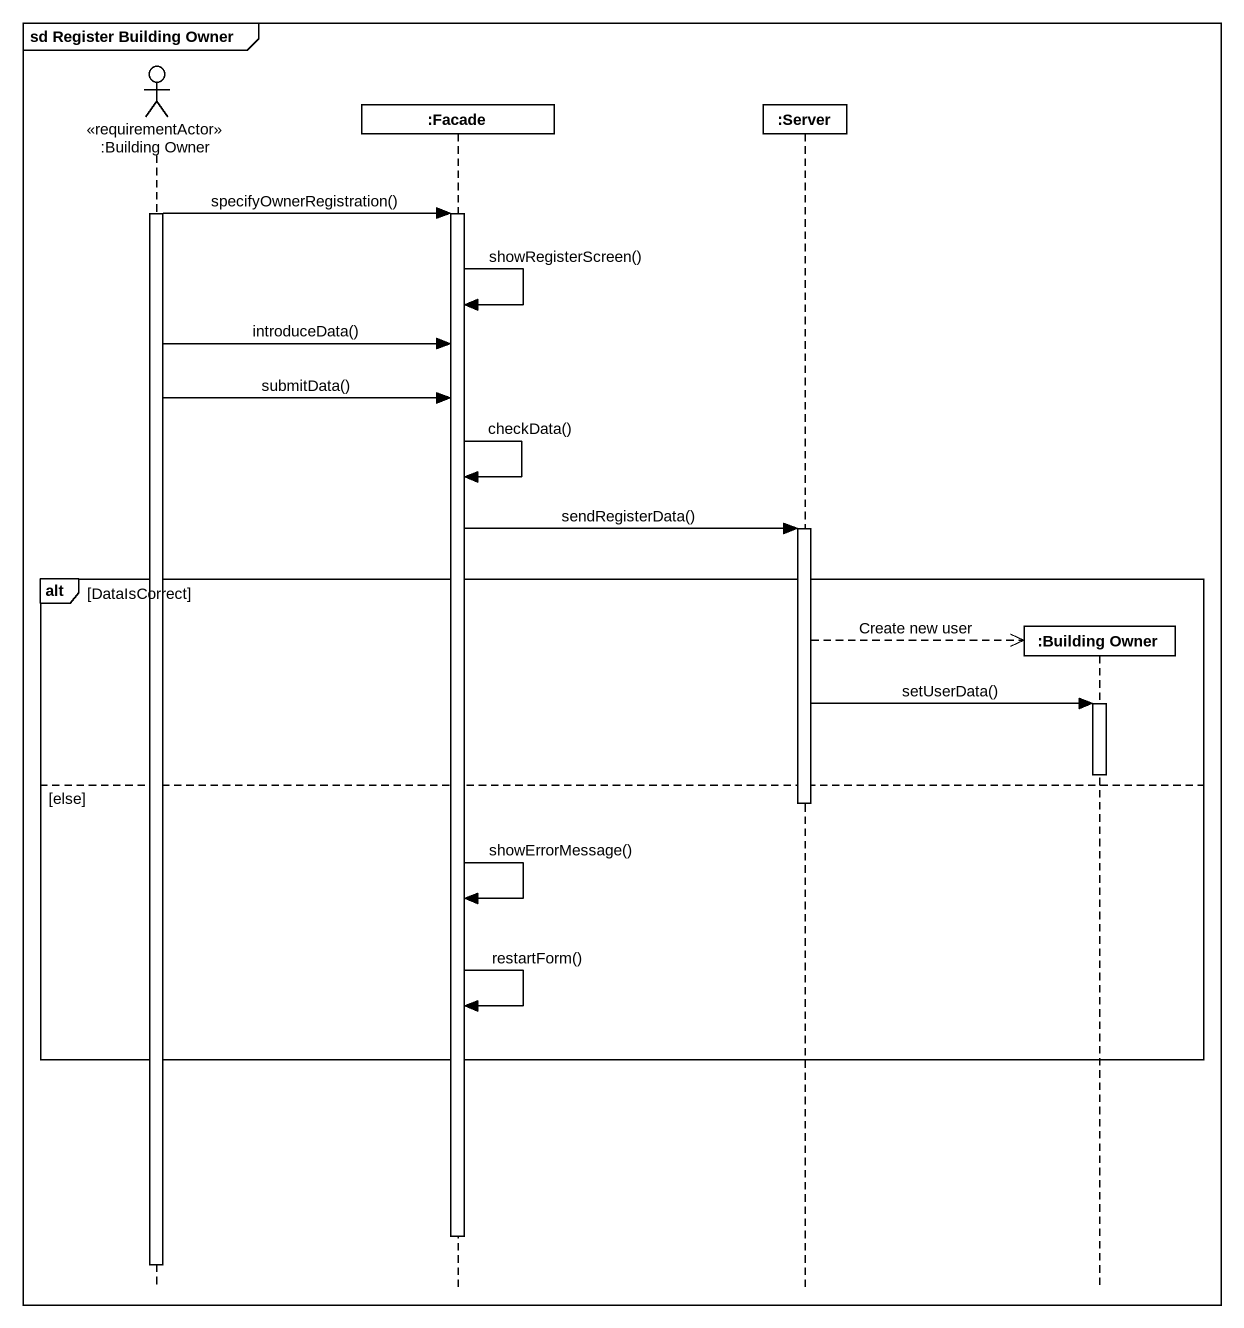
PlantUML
@startuml
mainframe sd Register Building Owner
hide footbox
actor ":Building Owner" as Building_Owner <<requirementActor>>
participant ":Facade" as Facade
participant ":Server" as Server
participant ":Building Owner" as Building_Owner_2

activate Building_Owner
Building_Owner -> Facade : specifyOwnerRegistration()
activate Facade
Facade -> Facade : showRegisterScreen()
Building_Owner -> Facade : introduceData()
Building_Owner -> Facade : submitData()
Facade -> Facade : checkData()
Facade -> Server : sendRegisterData()
activate Server
alt DataIsCorrect
  Server -->> Building_Owner_2 ** : Create new user
  Server -> Building_Owner_2 : setUserData()
  activate Building_Owner_2
  deactivate Building_Owner_2
else else
  deactivate Server
  Facade -> Facade : showErrorMessage()
  Facade -> Facade : restartForm()
end
deactivate Facade
deactivate Building_Owner
@enduml
